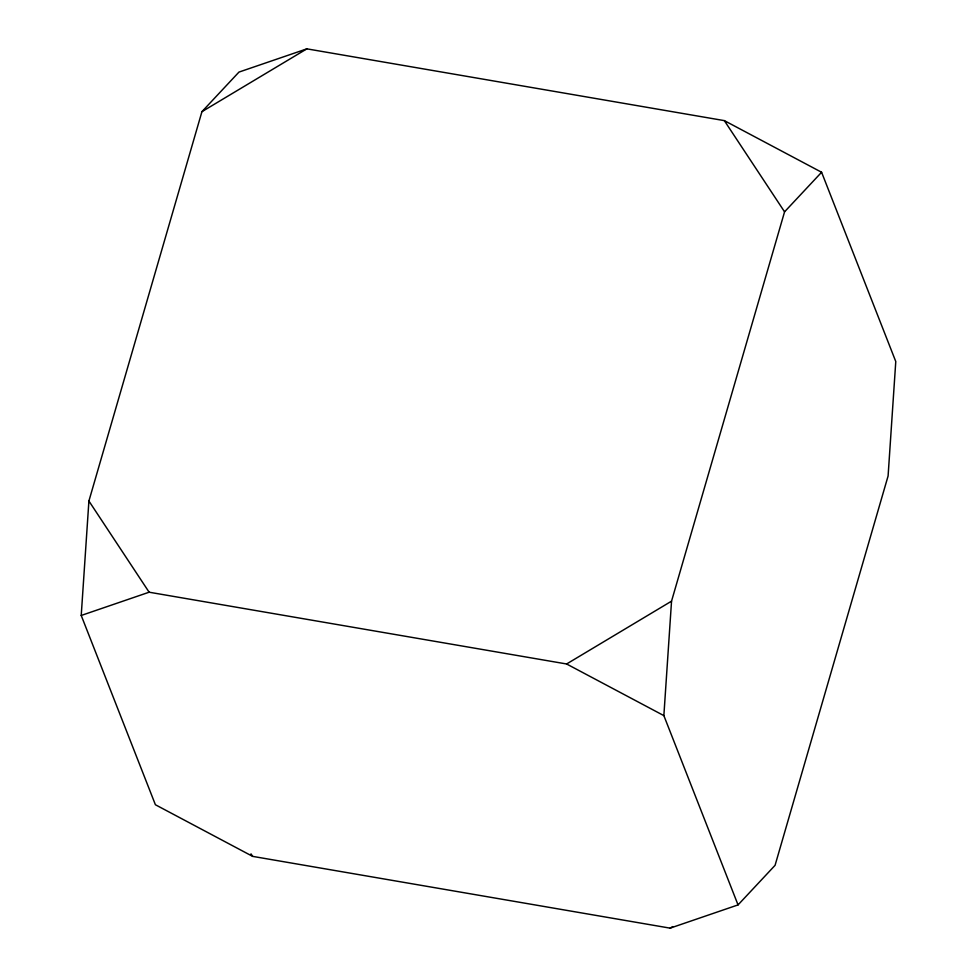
<?xml version="1.0" encoding="UTF-8"?>
<svg xmlns="http://www.w3.org/2000/svg" width="977" height="977" viewBox="0 0 977 977"><rect width="100%" height="100%" fill="white"/><g stroke="black" fill="none" stroke-linecap="round" stroke-linejoin="round"><path stroke-width="1.47" d="M81.225 615.461L88.907 501.006L201.934 111.671L238.962 72.09L306.863 48.85L724.336 120.623L821.596 172.257L895.775 361.539L888.093 475.994L775.066 865.329L738.038 904.91L670.137 928.15L252.664 856.377L155.404 804.743L81.225 615.461L149.127 592.209L566.611 663.981L663.859 715.616L738.038 904.91M663.859 715.616L671.541 601.16L784.568 211.826L821.596 172.257M201.934 111.671L306.863 48.85M566.611 663.981L671.541 601.16M670.137 928.15L672.726 926.599M724.336 120.623L784.568 211.826M88.907 501.006L149.127 592.209M250.991 853.849L252.664 856.377"/></g></svg>
